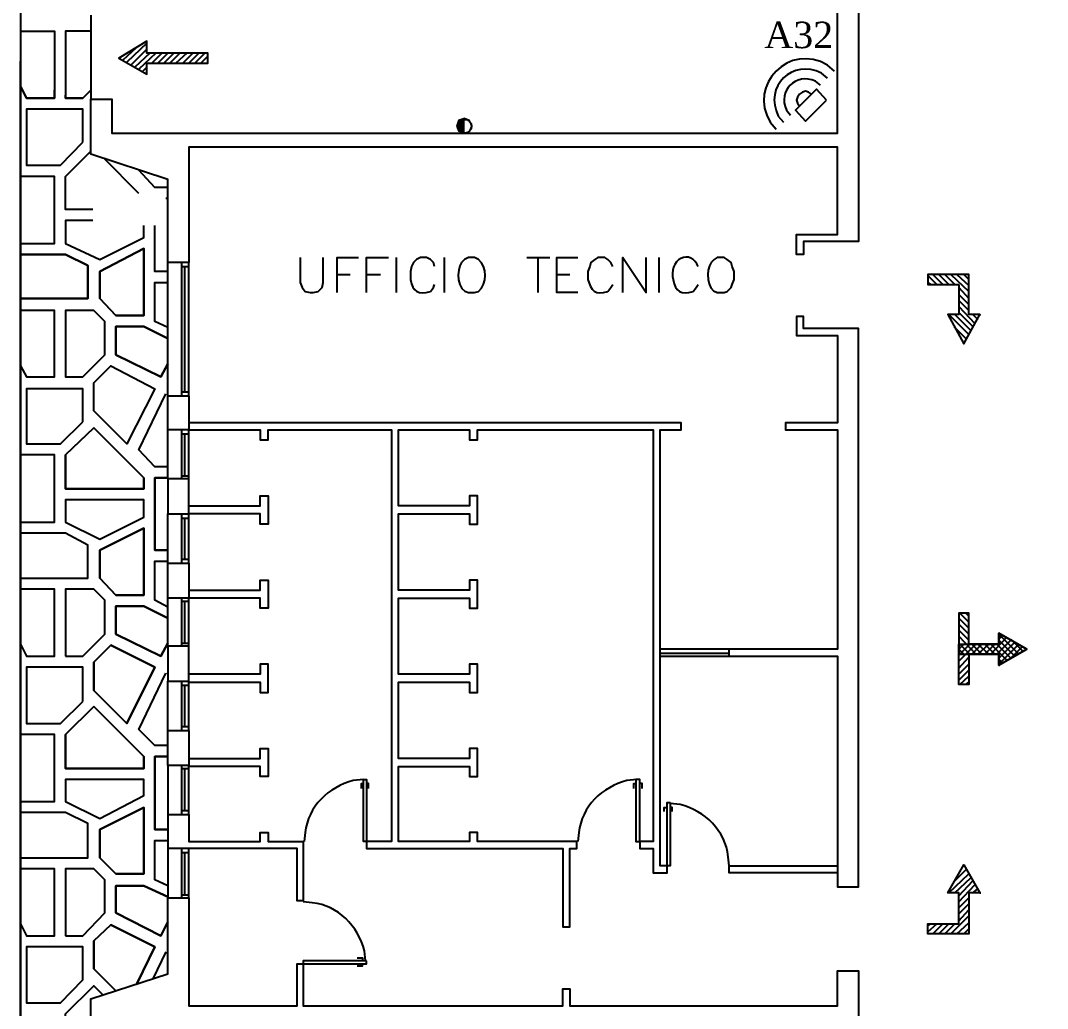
# Model space of a CAD drawing. Header units: millimetres. Extents: x 2592 to 5194, y 1172 to 2359.
# Drawn here: x 2597.704 to 2598.557, y 1178.589 to 1179.41 of the extents above; entities that cross this region are included whole.
import ezdxf

# ---------------------------------------------------------------- set-up
doc = ezdxf.new("R2010")
doc.units = ezdxf.units.MM
for name, color, linetype in [('PDF _Geometria', 7, 'Continuous'), ('PDF _Riempimenti solidi', 3, 'Continuous'), ('PDF _Testo', 7, 'Continuous')]:
    doc.layers.add(name, color=color, linetype=linetype)
doc.styles.add('PDF Times New Roman', font='times.ttf')

msp = doc.modelspace()

# ---------------------------------------------------------------- linework, layer by layer
at = {"layer": 'PDF _Geometria', "color": 8, "lineweight": 25, "true_color": 0x808080}
for points in [[(2597.82775, 1180.48904), (2597.70358, 1180.48904), (2597.70358, 1175.43154), (2598.30192, 1175.43154)], [(2597.70358, 1179.40154), (2597.73192, 1179.40154), (2597.73192, 1179.34571), (2597.70858, 1179.34571), (2597.70358, 1179.35571)], [(2597.76192, 1179.40154), (2597.74108, 1179.40154), (2597.74108, 1179.34571), (2597.75525, 1179.34571), (2597.76192, 1179.35238)], [(2597.76358, 1179.25321), (2597.74108, 1179.25321), (2597.74108, 1179.26654), (2597.74108, 1179.28071), (2597.76192, 1179.30154)], [(2597.80192, 1179.26654), (2597.77275, 1179.29571)], [(2597.82608, 1179.27154), (2597.81525, 1179.27154), (2597.80192, 1179.28571), (2597.80192, 1179.28654)], [(2597.70358, 1179.22488), (2597.73192, 1179.22488), (2597.73192, 1179.23988), (2597.73192, 1179.26654), (2597.73192, 1179.28071), (2597.70358, 1179.28071)], [(2597.82608, 1179.26238), (2597.82442, 1179.26238)], [(2597.76358, 1179.24404), (2597.74108, 1179.24404), (2597.74108, 1179.23988), (2597.74108, 1179.22488), (2597.76942, 1179.21154), (2597.80608, 1179.22988), (2597.80608, 1179.23988)], [(2597.82608, 1179.20154), (2597.81525, 1179.20154), (2597.81525, 1179.23988)], [(2597.70358, 1179.17904), (2597.75942, 1179.17904), (2597.75942, 1179.20654), (2597.74108, 1179.21571), (2597.70358, 1179.21571)], [(2597.82608, 1179.15488), (2597.81525, 1179.15988), (2597.81525, 1179.19238), (2597.82608, 1179.19238)], [(2597.70358, 1179.12321), (2597.70858, 1179.11404), (2597.73192, 1179.11404), (2597.73192, 1179.16904), (2597.70358, 1179.16904)], [(2597.82608, 1179.12488), (2597.82025, 1179.11404), (2597.78275, 1179.13238), (2597.78275, 1179.15571), (2597.80608, 1179.15571), (2597.82608, 1179.14571)], [(2597.82608, 1179.03904), (2597.81525, 1179.03904), (2597.80192, 1179.05321), (2597.82442, 1179.09988)], [(2597.82608, 1179.09904), (2597.82525, 1179.09988)], [(2597.70358, 1178.99321), (2597.73192, 1178.99321), (2597.73192, 1179.04904), (2597.70358, 1179.04904)], [(2597.82608, 1178.96988), (2597.81525, 1178.96988), (2597.81525, 1179.02988), (2597.82608, 1179.02988)], [(2597.70358, 1178.94654), (2597.75942, 1178.94654), (2597.75942, 1178.97404), (2597.74108, 1178.98404), (2597.70358, 1178.98404)], [(2597.82608, 1178.92238), (2597.81525, 1178.92821), (2597.81525, 1178.96071), (2597.82608, 1178.96071)], [(2597.70358, 1178.89154), (2597.70858, 1178.88154), (2597.73192, 1178.88154), (2597.73192, 1178.93738), (2597.70358, 1178.93738)], [(2597.82608, 1178.89238), (2597.82025, 1178.88154), (2597.78275, 1178.89988), (2597.78275, 1178.92321), (2597.80608, 1178.92321), (2597.82608, 1178.91321)], [(2597.82608, 1178.80738), (2597.81525, 1178.80738), (2597.80192, 1178.82071), (2597.82442, 1178.86738)], [(2597.82608, 1178.86654), (2597.82525, 1178.86738)], [(2597.70358, 1178.76071), (2597.73192, 1178.76071), (2597.73192, 1178.81654), (2597.70358, 1178.81654)], [(2597.82608, 1178.73738), (2597.81525, 1178.73738), (2597.81525, 1178.79821), (2597.82608, 1178.79821)], [(2597.70358, 1178.71404), (2597.75942, 1178.71404), (2597.75942, 1178.74238), (2597.74108, 1178.75154), (2597.70358, 1178.75154)], [(2597.82608, 1178.69071), (2597.81525, 1178.69571), (2597.81525, 1178.72821), (2597.82608, 1178.72821)], [(2597.70358, 1178.65904), (2597.70858, 1178.64904), (2597.73192, 1178.64904), (2597.73192, 1178.70488), (2597.70358, 1178.70488)], [(2597.82608, 1178.66071), (2597.82025, 1178.64904), (2597.78275, 1178.66821), (2597.78275, 1178.69071), (2597.80608, 1178.69071), (2597.82608, 1178.68154)], [(2597.78275, 1178.60321), (2597.76442, 1178.62154), (2597.76442, 1178.64488), (2597.77858, 1178.65821), (2597.81525, 1178.63988), (2597.80025, 1178.60904)], [(2597.82442, 1178.63571), (2597.81358, 1178.61321)], [(2597.82608, 1178.63404), (2597.82525, 1178.63571)], [(2597.76192, 1178.55654), (2597.74108, 1178.55654), (2597.74108, 1178.58404), (2597.76442, 1178.60738), (2597.77192, 1178.59988)]]:
    msp.add_lwpolyline(points, dxfattribs=at)
at = {"layer": 'PDF _Geometria', "lineweight": 25}
for points in [[(2598.40025, 1179.50904), (2598.40025, 1179.22654), (2598.35442, 1179.22654), (2598.35442, 1179.21571), (2598.34858, 1179.21571), (2598.34858, 1179.23238), (2598.38275, 1179.23238), (2598.38275, 1179.30488), (2597.84358, 1179.30488), (2597.84358, 1179.20904), (2597.82608, 1179.20904), (2597.82608, 1179.27821), (2597.76192, 1179.29904), (2597.76192, 1179.34488)], [(2597.76192, 1179.41488), (2597.76192, 1179.34488), (2597.77942, 1179.34488), (2597.77942, 1179.31654), (2597.84608, 1179.31654), (2598.38275, 1179.31654), (2598.38275, 1179.50321)], [(2597.80192, 1179.28654), (2597.80192, 1179.28571)], [(2597.82608, 1179.26238), (2597.82442, 1179.26238)], [(2597.82608, 1179.09821), (2597.82608, 1179.20904)], [(2597.93608, 1179.21321), (2597.93608, 1179.19238), (2597.93775, 1179.18821), (2597.94025, 1179.18488), (2597.94442, 1179.18404), (2597.94692, 1179.18404), (2597.95108, 1179.18488), (2597.95442, 1179.18821), (2597.95525, 1179.19238), (2597.95525, 1179.21321)], [(2597.96692, 1179.18404), (2597.96692, 1179.21321), (2597.98442, 1179.21321)], [(2597.99108, 1179.18404), (2597.99108, 1179.21321), (2598.00942, 1179.21321)], [(2598.01608, 1179.18404), (2598.01608, 1179.21321)], [(2598.04775, 1179.20571), (2598.04692, 1179.20904), (2598.04442, 1179.21154), (2598.04108, 1179.21321), (2598.03608, 1179.21321), (2598.03275, 1179.21154), (2598.03025, 1179.20904), (2598.02858, 1179.20571), (2598.02775, 1179.20154), (2598.02775, 1179.19488)], [(2598.05608, 1179.18404), (2598.05608, 1179.21321)], [(2598.08442, 1179.21154), (2598.08108, 1179.21321), (2598.07608, 1179.21321), (2598.07275, 1179.21154), (2598.07025, 1179.20904)], [(2598.12442, 1179.21321), (2598.14358, 1179.21321)], [(2598.13358, 1179.21321), (2598.13358, 1179.18404)], [(2598.16692, 1179.18404), (2598.14942, 1179.18404), (2598.14942, 1179.21321), (2598.16692, 1179.21321)], [(2598.19608, 1179.20571), (2598.19442, 1179.20904), (2598.19192, 1179.21154), (2598.18942, 1179.21321), (2598.18358, 1179.21321), (2598.18108, 1179.21154), (2598.17775, 1179.20904), (2598.17692, 1179.20571), (2598.17525, 1179.20154), (2598.17525, 1179.19488)], [(2598.20442, 1179.18404), (2598.20442, 1179.21321), (2598.22358, 1179.18404), (2598.22358, 1179.21321)], [(2598.23442, 1179.18404), (2598.23442, 1179.21321)], [(2598.28275, 1179.18404), (2598.28858, 1179.18404), (2598.29108, 1179.18488), (2598.29442, 1179.18821), (2598.29525, 1179.19071), (2598.29692, 1179.19488), (2598.29692, 1179.20154), (2598.29525, 1179.20571), (2598.29442, 1179.20904), (2598.29108, 1179.21154), (2598.28858, 1179.21321), (2598.28275, 1179.21321), (2598.28025, 1179.21154), (2598.27775, 1179.20904)], [(2597.96692, 1179.19904), (2597.97775, 1179.19904)], [(2597.99108, 1179.19904), (2598.00275, 1179.19904)], [(2598.14942, 1179.19904), (2598.16025, 1179.19904)], [(2598.04442, 1179.18488), (2598.04692, 1179.18821), (2598.04775, 1179.19071)], [(2598.07608, 1179.18404), (2598.08108, 1179.18404), (2598.08442, 1179.18488)], [(2598.19192, 1179.18488), (2598.19442, 1179.18821), (2598.19608, 1179.19071)], [(2598.26275, 1179.18488), (2598.26525, 1179.18821), (2598.26692, 1179.19071)], [(2597.84358, 1179.06988), (2597.82608, 1179.06988), (2597.82608, 1179.09821), (2597.84358, 1179.09821), (2597.84358, 1179.06988), (2597.90275, 1179.06988), (2597.90275, 1179.06154), (2597.90942, 1179.06154), (2597.90942, 1179.06988), (2598.01192, 1179.06988), (2598.01192, 1178.72738), (2597.99108, 1178.72738), (2597.99108, 1178.72154), (2598.15442, 1178.72154), (2598.15442, 1178.65654), (2598.16025, 1178.65654), (2598.16025, 1178.72154), (2598.16608, 1178.72154), (2598.16608, 1178.72738), (2598.08358, 1178.72738), (2598.08358, 1178.73488), (2598.07692, 1178.73488), (2598.07692, 1178.72738), (2598.01775, 1178.72738), (2598.01775, 1178.78988), (2598.07692, 1178.78988), (2598.07692, 1178.78154), (2598.08358, 1178.78154), (2598.08358, 1178.80488), (2598.07692, 1178.80488), (2598.07692, 1178.79654), (2598.01775, 1178.79654), (2598.01775, 1178.85988), (2598.07692, 1178.85988), (2598.07692, 1178.85154), (2598.08358, 1178.85154), (2598.08358, 1178.87488), (2598.07692, 1178.87488), (2598.07692, 1178.86654), (2598.01775, 1178.86654), (2598.01775, 1178.92988), (2598.07692, 1178.92988), (2598.07692, 1178.92154), (2598.08358, 1178.92154), (2598.08358, 1178.94488), (2598.07692, 1178.94488), (2598.07692, 1178.93654), (2598.01775, 1178.93654), (2598.01775, 1178.99988), (2598.07692, 1178.99988), (2598.07692, 1178.99154), (2598.08358, 1178.99154), (2598.08358, 1179.01488), (2598.07692, 1179.01488), (2598.07692, 1179.00654), (2598.01775, 1179.00654), (2598.01775, 1179.06988), (2598.07692, 1179.06988), (2598.07692, 1179.06154), (2598.08358, 1179.06154), (2598.08358, 1179.06988), (2598.22942, 1179.06988), (2598.22942, 1178.72738), (2598.21858, 1178.72738), (2598.21858, 1178.72154), (2598.22942, 1178.72154), (2598.22942, 1178.70154), (2598.24108, 1178.70154), (2598.24108, 1178.70738), (2598.23525, 1178.70738), (2598.23525, 1178.88154), (2598.38275, 1178.88154), (2598.38275, 1178.68988), (2598.40025, 1178.68988), (2598.40025, 1179.15404), (2598.35442, 1179.15404), (2598.35442, 1179.16404), (2598.34858, 1179.16404), (2598.34858, 1179.14821), (2598.38275, 1179.14821), (2598.38275, 1179.07571), (2598.33942, 1179.07571), (2598.33942, 1179.06988), (2598.38275, 1179.06988), (2598.38275, 1178.88738), (2598.23525, 1178.88738), (2598.23525, 1179.06988), (2598.25275, 1179.06988), (2598.25275, 1179.07571), (2597.84358, 1179.07571)], [(2597.82608, 1179.09904), (2597.82525, 1179.09988)], [(2597.82608, 1179.02904), (2597.82608, 1178.99988), (2597.84358, 1178.99988), (2597.84358, 1179.02904), (2597.82608, 1179.02904), (2597.82608, 1179.06988)], [(2597.84358, 1179.00654), (2597.90275, 1179.00654), (2597.90275, 1179.01488), (2597.90942, 1179.01488), (2597.90942, 1178.99154), (2597.90275, 1178.99154), (2597.90275, 1178.99988), (2597.84358, 1178.99988)], [(2597.82608, 1178.95904), (2597.82608, 1178.99988)], [(2597.84358, 1178.93654), (2597.90275, 1178.93654), (2597.90275, 1178.94488), (2597.90942, 1178.94488), (2597.90942, 1178.92154), (2597.90275, 1178.92154), (2597.90275, 1178.92988), (2597.84358, 1178.92988), (2597.82608, 1178.92988), (2597.82608, 1178.95904), (2597.84358, 1178.95904), (2597.84358, 1178.92988)], [(2597.82608, 1178.88988), (2597.82608, 1178.92988)], [(2597.82608, 1178.86654), (2597.82525, 1178.86738)], [(2597.84358, 1178.85988), (2597.90275, 1178.85988), (2597.90275, 1178.85154), (2597.90942, 1178.85154), (2597.90942, 1178.87488), (2597.90275, 1178.87488), (2597.90275, 1178.86654), (2597.84358, 1178.86654)], [(2597.82608, 1178.81988), (2597.84358, 1178.81988), (2597.84358, 1178.81404), (2597.84358, 1178.80821), (2597.84358, 1178.79071), (2597.82608, 1178.79071), (2597.82608, 1178.86071)], [(2597.84358, 1178.79654), (2597.90275, 1178.79654), (2597.90275, 1178.80488), (2597.90942, 1178.80488), (2597.90942, 1178.78154), (2597.90275, 1178.78154), (2597.90275, 1178.78988), (2597.84358, 1178.78988)], [(2597.82608, 1178.79071), (2597.82608, 1178.74988), (2597.84358, 1178.74988), (2597.84358, 1178.72738), (2597.90275, 1178.72738), (2597.90275, 1178.73488), (2597.90942, 1178.73488), (2597.90942, 1178.72738), (2597.93858, 1178.72738), (2597.93858, 1178.67821), (2597.93358, 1178.67821), (2597.93358, 1178.72154), (2597.84358, 1178.72154), (2597.82608, 1178.72154), (2597.82608, 1178.68071)], [(2597.82608, 1178.74988), (2597.82608, 1178.72154)], [(2598.38275, 1178.70154), (2598.29275, 1178.70154), (2598.29275, 1178.70738), (2598.38275, 1178.70738)], [(2597.76192, 1178.55071), (2597.76192, 1178.59654), (2597.82608, 1178.61738), (2597.82608, 1178.68071), (2597.84358, 1178.68071), (2597.84358, 1178.59071), (2597.93358, 1178.59071), (2597.93358, 1178.62571), (2597.93858, 1178.62571), (2597.93858, 1178.59071), (2598.15442, 1178.59071), (2598.15442, 1178.60488), (2598.16025, 1178.60488), (2598.16025, 1178.59071), (2598.38275, 1178.59071), (2598.38275, 1178.61988), (2598.40025, 1178.61988), (2598.40025, 1178.39404)], [(2597.82608, 1178.63404), (2597.82525, 1178.63571)], [(2597.77192, 1178.59988), (2597.76442, 1178.60738)]]:
    msp.add_lwpolyline(points, dxfattribs=at)
at = {"layer": 'PDF _Geometria', "color": 3, "lineweight": 25}
for points in [[(2597.80858, 1179.36571), (2597.80858, 1179.37488), (2597.85942, 1179.37488), (2597.85942, 1179.38321), (2597.80858, 1179.38321), (2597.80858, 1179.39321), (2597.78525, 1179.37904), (2597.80858, 1179.36571), (2597.80858, 1179.36654)], [(2597.79942, 1179.38738), (2597.78858, 1179.37738)], [(2597.80858, 1179.39154), (2597.79192, 1179.37571)], [(2597.78692, 1179.37988), (2597.78608, 1179.37904)], [(2597.80858, 1179.38654), (2597.79525, 1179.37321)], [(2597.81108, 1179.38321), (2597.79858, 1179.37154)], [(2597.81608, 1179.38321), (2597.80192, 1179.36988)], [(2597.82108, 1179.38321), (2597.81275, 1179.37488)], [(2597.82608, 1179.38321), (2597.81775, 1179.37488)], [(2597.83108, 1179.38321), (2597.82275, 1179.37488)], [(2597.83608, 1179.38321), (2597.82775, 1179.37488)], [(2597.84192, 1179.38321), (2597.83275, 1179.37488)], [(2597.84692, 1179.38321), (2597.83858, 1179.37488)], [(2597.85192, 1179.38321), (2597.84358, 1179.37488)], [(2597.85692, 1179.38321), (2597.84858, 1179.37488)], [(2597.85942, 1179.38071), (2597.85358, 1179.37488)], [(2597.80858, 1179.37154), (2597.80525, 1179.36821)], [(2597.85942, 1179.37571), (2597.85858, 1179.37488)], [(2598.45775, 1179.19821), (2598.46525, 1179.19071)], [(2598.45775, 1179.19238), (2598.46025, 1179.19071)], [(2598.46192, 1179.19904), (2598.47025, 1179.19071)], [(2598.46692, 1179.19904), (2598.47525, 1179.19071)], [(2598.47192, 1179.19904), (2598.48025, 1179.19071)], [(2598.47692, 1179.19904), (2598.49192, 1179.18488)], [(2598.48192, 1179.19904), (2598.49192, 1179.18988)], [(2598.48775, 1179.19904), (2598.49192, 1179.19488)], [(2598.48358, 1179.18821), (2598.49192, 1179.17904)], [(2598.48358, 1179.18238), (2598.49192, 1179.17404)], [(2598.48358, 1179.17738), (2598.49192, 1179.16904)], [(2598.47525, 1179.16571), (2598.49192, 1179.14904)], [(2598.48025, 1179.16571), (2598.49358, 1179.15238)], [(2598.48358, 1179.17238), (2598.49692, 1179.15821)], [(2598.48358, 1179.16738), (2598.49525, 1179.15571)], [(2598.49525, 1179.16571), (2598.49942, 1179.16154)], [(2598.50108, 1179.16571), (2598.50108, 1179.16488)], [(2598.47942, 1179.15571), (2598.48942, 1179.14571)], [(2598.48692, 1179.14321), (2598.48775, 1179.14238)], [(2598.53858, 1178.88654), (2598.54025, 1178.88738), (2598.51692, 1178.90071), (2598.51692, 1178.89154), (2598.49192, 1178.89154), (2598.49192, 1178.91738), (2598.48358, 1178.91738), (2598.48358, 1178.88321), (2598.51692, 1178.88321), (2598.51692, 1178.87404), (2598.54025, 1178.88738), (2598.51692, 1178.87404), (2598.51692, 1178.88321), (2598.49192, 1178.88321), (2598.49192, 1178.85821), (2598.48358, 1178.85821), (2598.48358, 1178.89154), (2598.51692, 1178.89154), (2598.51692, 1178.90071), (2598.54025, 1178.88738), (2598.53858, 1178.88821)], [(2598.48358, 1178.91321), (2598.49192, 1178.90488)], [(2598.48442, 1178.91738), (2598.49192, 1178.90988)], [(2598.48942, 1178.91738), (2598.49192, 1178.91488)], [(2598.48358, 1178.90821), (2598.49192, 1178.89988)], [(2598.48358, 1178.90321), (2598.49192, 1178.89488)], [(2598.51692, 1178.90071), (2598.51775, 1178.90071)], [(2598.48358, 1178.89821), (2598.49775, 1178.88321)], [(2598.48358, 1178.89238), (2598.49275, 1178.88321)], [(2598.51025, 1178.88321), (2598.52358, 1178.89738)], [(2598.51525, 1178.88321), (2598.52692, 1178.89488)], [(2598.51692, 1178.89988), (2598.53358, 1178.88321)], [(2598.51692, 1178.89571), (2598.52025, 1178.89904)], [(2598.51692, 1178.89488), (2598.53025, 1178.88154)], [(2598.51692, 1178.87988), (2598.53025, 1178.89321)], [(2598.52692, 1178.89571), (2598.53692, 1178.88571)], [(2598.48358, 1178.87738), (2598.49775, 1178.89154)], [(2598.48775, 1178.89154), (2598.48358, 1178.88738), (2598.48775, 1178.88321)], [(2598.48358, 1178.88238), (2598.49275, 1178.89154)], [(2598.49442, 1178.89154), (2598.50275, 1178.88321)], [(2598.49442, 1178.88321), (2598.50275, 1178.89154)], [(2598.49942, 1178.89154), (2598.50858, 1178.88321)], [(2598.49942, 1178.88321), (2598.50858, 1178.89154)], [(2598.50525, 1178.89154), (2598.51358, 1178.88321)], [(2598.50525, 1178.88321), (2598.51358, 1178.89154)], [(2598.51025, 1178.89154), (2598.52358, 1178.87821)], [(2598.51525, 1178.89154), (2598.52692, 1178.87988), (2598.53692, 1178.88988)], [(2598.51692, 1178.87488), (2598.53358, 1178.89154)], [(2598.48358, 1178.87154), (2598.49192, 1178.88071)], [(2598.51692, 1178.87904), (2598.52025, 1178.87571)], [(2598.48358, 1178.86654), (2598.49192, 1178.87488)], [(2598.48358, 1178.86154), (2598.49192, 1178.86988)], [(2598.51692, 1178.87404), (2598.51775, 1178.87404)], [(2598.48442, 1178.85821), (2598.49192, 1178.86488)], [(2598.48942, 1178.85821), (2598.49192, 1178.85988)], [(2598.48692, 1178.70654), (2598.48775, 1178.70738)], [(2598.47525, 1178.68488), (2598.49192, 1178.70071)], [(2598.47942, 1178.69404), (2598.48942, 1178.70404)], [(2598.48025, 1178.68488), (2598.49358, 1178.69738)], [(2598.48358, 1178.68238), (2598.49525, 1178.69488)], [(2598.48358, 1178.67738), (2598.49692, 1178.69154)], [(2598.49525, 1178.68488), (2598.49942, 1178.68821)], [(2598.48358, 1178.67238), (2598.49192, 1178.68071)], [(2598.50108, 1178.68488), (2598.50192, 1178.68488)], [(2598.48358, 1178.66738), (2598.49192, 1178.67571)], [(2598.48358, 1178.66154), (2598.49192, 1178.67071)], [(2598.47692, 1178.65071), (2598.49192, 1178.66571)], [(2598.45775, 1178.65738), (2598.46025, 1178.65904)], [(2598.45775, 1178.65238), (2598.46525, 1178.65904)], [(2598.46192, 1178.65071), (2598.47025, 1178.65904)], [(2598.46692, 1178.65071), (2598.47525, 1178.65904)], [(2598.47192, 1178.65071), (2598.48025, 1178.65904)], [(2598.48192, 1178.65071), (2598.49192, 1178.65988)], [(2598.48775, 1178.65071), (2598.49192, 1178.65488)]]:
    msp.add_lwpolyline(points, dxfattribs=at)
at = {"layer": 'PDF _Geometria', "color": 253, "lineweight": 25, "true_color": 0x999999}
for points in [[(2598.30192, 1175.24488), (2598.32192, 1175.24488), (2598.32192, 1175.19904), (2598.30775, 1175.19904), (2598.30192, 1175.20154), (2598.30192, 1175.43154), (2597.70358, 1175.43154), (2597.70358, 1179.37654)], [(2597.70358, 1179.35571), (2597.70858, 1179.34571), (2597.73192, 1179.34571), (2597.73192, 1179.35238)], [(2597.75525, 1179.34571), (2597.74108, 1179.34571), (2597.74108, 1179.34821)], [(2597.76358, 1179.25321), (2597.74108, 1179.25321), (2597.74108, 1179.28071), (2597.76192, 1179.30154)], [(2597.80192, 1179.26654), (2597.77275, 1179.29571)], [(2597.82608, 1179.27154), (2597.81525, 1179.27154), (2597.80192, 1179.28571)], [(2597.70358, 1179.22488), (2597.73192, 1179.22488), (2597.73192, 1179.28071), (2597.70358, 1179.28071)], [(2597.76358, 1179.24404), (2597.74108, 1179.24404), (2597.74108, 1179.22488), (2597.76942, 1179.21154), (2597.80608, 1179.22988), (2597.80608, 1179.23988)], [(2597.82608, 1179.20154), (2597.81525, 1179.20154), (2597.81525, 1179.23988)], [(2597.70358, 1179.21571), (2597.74108, 1179.21571), (2597.75942, 1179.20654), (2597.75942, 1179.17904), (2597.70358, 1179.17904)], [(2597.82608, 1179.15488), (2597.81525, 1179.15988), (2597.81525, 1179.19238), (2597.82608, 1179.19238)], [(2597.70358, 1179.12321), (2597.70858, 1179.11404), (2597.73192, 1179.11404), (2597.73192, 1179.16904), (2597.70358, 1179.16904)], [(2597.82608, 1179.14571), (2597.80608, 1179.15571), (2597.78275, 1179.15571), (2597.78275, 1179.13238), (2597.82025, 1179.11404), (2597.82608, 1179.12488)], [(2597.82608, 1179.03904), (2597.81525, 1179.03904), (2597.80192, 1179.05321), (2597.82442, 1179.09988)], [(2597.70358, 1178.99321), (2597.73192, 1178.99321), (2597.73192, 1179.04904), (2597.70358, 1179.04904)], [(2597.82608, 1179.02988), (2597.81525, 1179.02988), (2597.81525, 1178.96988), (2597.82608, 1178.96988)], [(2597.70358, 1178.94654), (2597.75942, 1178.94654), (2597.75942, 1178.97404), (2597.74108, 1178.98404), (2597.70358, 1178.98404)], [(2597.82608, 1178.92238), (2597.81525, 1178.92821), (2597.81525, 1178.96071), (2597.82608, 1178.96071)], [(2597.70358, 1178.89154), (2597.70858, 1178.88154), (2597.73192, 1178.88154), (2597.73192, 1178.93738), (2597.70358, 1178.93738)], [(2597.82608, 1178.91321), (2597.80608, 1178.92321), (2597.78275, 1178.92321), (2597.78275, 1178.89988), (2597.82025, 1178.88154), (2597.82608, 1178.89238)], [(2597.82608, 1178.80738), (2597.81525, 1178.80738), (2597.80192, 1178.82071), (2597.82442, 1178.86738)], [(2597.70358, 1178.76071), (2597.73192, 1178.76071), (2597.73192, 1178.81654), (2597.70358, 1178.81654)], [(2597.82608, 1178.79821), (2597.81525, 1178.79821), (2597.81525, 1178.73738), (2597.82608, 1178.73738)], [(2597.70358, 1178.71404), (2597.75942, 1178.71404), (2597.75942, 1178.74238), (2597.74108, 1178.75154), (2597.70358, 1178.75154)], [(2597.82608, 1178.69071), (2597.81525, 1178.69571), (2597.81525, 1178.72821), (2597.82608, 1178.72821)], [(2597.70358, 1178.65904), (2597.70858, 1178.64904), (2597.73192, 1178.64904), (2597.73192, 1178.70488), (2597.70358, 1178.70488)], [(2597.82608, 1178.68154), (2597.80608, 1178.69071), (2597.78275, 1178.69071), (2597.78275, 1178.66821), (2597.82025, 1178.64904), (2597.82608, 1178.66071)], [(2597.80025, 1178.60904), (2597.81525, 1178.63988), (2597.77858, 1178.65821), (2597.76442, 1178.64488), (2597.76442, 1178.62154), (2597.78275, 1178.60321)], [(2597.82442, 1178.63571), (2597.81358, 1178.61321)], [(2597.76192, 1178.55654), (2597.74108, 1178.55654), (2597.74108, 1178.58404), (2597.76442, 1178.60738)]]:
    msp.add_lwpolyline(points, dxfattribs=at)
at = {"layer": 'PDF _Geometria', "color": 253, "lineweight": 0, "true_color": 0x999999}
msp.add_lwpolyline([(2597.70358, 1179.37654), (2597.70358, 1178.05404), (2597.70358, 1176.19821), (2597.70358, 1175.43154), (2598.30192, 1175.43154), (2598.30192, 1175.20154), (2597.70358, 1175.20154), (2597.70358, 1173.16404), (2598.14692, 1173.16404), (2598.14692, 1172.93154), (2598.84358, 1172.93154), (2598.84358, 1173.16404)], dxfattribs=at)
at = {"layer": 'PDF _Geometria', "color": 8, "lineweight": 0, "true_color": 0x808080}
msp.add_lwpolyline([(2597.70358, 1179.37654), (2597.70358, 1176.19821), (2597.70358, 1175.43154), (2598.30192, 1175.43154)], dxfattribs=at)
at = {"layer": 'PDF _Geometria', "color": 6, "lineweight": 25}
for points in [[(2598.38025, 1179.36821), (2598.37442, 1179.37321)], [(2598.37442, 1179.36238), (2598.36942, 1179.36654)], [(2598.36858, 1179.35654), (2598.36442, 1179.35988)], [(2598.36108, 1179.34904), (2598.35858, 1179.35071), (2598.35608, 1179.35154), (2598.35358, 1179.35071), (2598.35108, 1179.34904), (2598.34942, 1179.34654), (2598.34858, 1179.34404), (2598.34942, 1179.34154), (2598.35108, 1179.33904)], [(2598.33358, 1179.33071), (2598.33775, 1179.32571)], [(2598.34025, 1179.33571), (2598.34358, 1179.33154)], [(2598.32692, 1179.32571), (2598.33192, 1179.31988)]]:
    msp.add_lwpolyline(points, dxfattribs=at)
msp.add_lwpolyline([(2598.37358, 1179.34404), (2598.36525, 1179.35321), (2598.34775, 1179.33571), (2598.35608, 1179.32654)], close=True, dxfattribs=at)
at = {"layer": 'PDF _Geometria', "lineweight": 0}
msp.add_lwpolyline([(2597.76192, 1178.55071), (2597.76192, 1178.59654), (2597.82608, 1178.61738), (2597.82608, 1178.72154), (2597.82608, 1178.74988), (2597.82608, 1178.86071), (2597.82608, 1178.88988), (2597.82608, 1178.95904), (2597.82608, 1178.99988), (2597.82608, 1179.02904), (2597.82608, 1179.06988), (2597.82608, 1179.09821), (2597.82608, 1179.20904), (2597.82608, 1179.27821), (2597.76192, 1179.29904), (2597.76192, 1179.34488)], dxfattribs=at)
at = {"layer": 'PDF _Geometria', "color": 253, "lineweight": 25, "true_color": 0x999999}
for points in [[(2597.75525, 1179.30904), (2597.75525, 1179.33654), (2597.70858, 1179.33654), (2597.70858, 1179.28988), (2597.73692, 1179.28988)], [(2597.76942, 1179.17904), (2597.76942, 1179.20154), (2597.80608, 1179.22071), (2597.80608, 1179.16488), (2597.78275, 1179.16488)], [(2597.74108, 1179.16904), (2597.74108, 1179.11404), (2597.75525, 1179.11404), (2597.77358, 1179.13238), (2597.77358, 1179.15988), (2597.76442, 1179.16904)], [(2597.76442, 1179.10904), (2597.77858, 1179.12321), (2597.81525, 1179.10404), (2597.79192, 1179.05821), (2597.76442, 1179.08571)], [(2597.75525, 1179.07654), (2597.75525, 1179.10404), (2597.70858, 1179.10404), (2597.70858, 1179.05821), (2597.73692, 1179.05821)], [(2597.76442, 1179.07154), (2597.80608, 1179.02988), (2597.80608, 1179.02071), (2597.74108, 1179.02071), (2597.74108, 1179.04904)], [(2597.74108, 1179.01154), (2597.74108, 1178.99321), (2597.76942, 1178.97904), (2597.80608, 1178.99738), (2597.80608, 1179.01154)], [(2597.76942, 1178.94654), (2597.76942, 1178.96988), (2597.80608, 1178.98821), (2597.80608, 1178.93238), (2597.78275, 1178.93238)], [(2597.74108, 1178.88154), (2597.75525, 1178.88154), (2597.77358, 1178.89988), (2597.77358, 1178.92821), (2597.76442, 1178.93738), (2597.74108, 1178.93738)], [(2597.76442, 1178.87654), (2597.76442, 1178.85321), (2597.79192, 1178.82571), (2597.81525, 1178.87238), (2597.77858, 1178.89071)], [(2597.75525, 1178.84404), (2597.75525, 1178.87238), (2597.70858, 1178.87238), (2597.70858, 1178.82571), (2597.73692, 1178.82571)], [(2597.76442, 1178.83988), (2597.80608, 1178.79821), (2597.80608, 1178.78821), (2597.74108, 1178.78821), (2597.74108, 1178.81654)], [(2597.74108, 1178.76071), (2597.76942, 1178.74654), (2597.80608, 1178.76571), (2597.80608, 1178.77904), (2597.74108, 1178.77904)], [(2597.76942, 1178.73738), (2597.80608, 1178.75571), (2597.80608, 1178.70071), (2597.78275, 1178.70071), (2597.76942, 1178.71404)], [(2597.74108, 1178.64904), (2597.75525, 1178.64904), (2597.77358, 1178.66821), (2597.77358, 1178.69571), (2597.76442, 1178.70488), (2597.74108, 1178.70488)], [(2597.70858, 1178.63988), (2597.70858, 1178.59321), (2597.73692, 1178.59321), (2597.75525, 1178.61238), (2597.75525, 1178.63988)]]:
    msp.add_lwpolyline(points, close=True, dxfattribs=at)
at = {"layer": 'PDF _Geometria', "color": 8, "lineweight": 25, "true_color": 0x808080}
for points in [[(2597.75525, 1179.30904), (2597.75525, 1179.33654), (2597.70858, 1179.33654), (2597.70858, 1179.28988), (2597.73692, 1179.28988)], [(2597.76942, 1179.17904), (2597.78275, 1179.16488), (2597.80608, 1179.16488), (2597.80608, 1179.22071), (2597.76942, 1179.20154)], [(2597.74108, 1179.11404), (2597.75525, 1179.11404), (2597.77358, 1179.13238), (2597.77358, 1179.15988), (2597.76442, 1179.16904), (2597.74108, 1179.16904)], [(2597.77858, 1179.12321), (2597.81525, 1179.10404), (2597.79192, 1179.05821), (2597.76442, 1179.08571), (2597.76442, 1179.10904)], [(2597.75525, 1179.07654), (2597.75525, 1179.10404), (2597.70858, 1179.10404), (2597.70858, 1179.05821), (2597.73692, 1179.05821)], [(2597.76442, 1179.07154), (2597.74108, 1179.04904), (2597.74108, 1179.02071), (2597.80608, 1179.02071), (2597.80608, 1179.02988)], [(2597.80608, 1178.99738), (2597.80608, 1179.01154), (2597.74108, 1179.01154), (2597.74108, 1178.99321), (2597.76942, 1178.97904)], [(2597.76942, 1178.94654), (2597.78275, 1178.93238), (2597.80608, 1178.93238), (2597.80608, 1178.98821), (2597.76942, 1178.96988)], [(2597.74108, 1178.88154), (2597.75525, 1178.88154), (2597.77358, 1178.89988), (2597.77358, 1178.92821), (2597.76442, 1178.93738), (2597.74108, 1178.93738)], [(2597.77858, 1178.89071), (2597.81525, 1178.87238), (2597.79192, 1178.82571), (2597.76442, 1178.85321), (2597.76442, 1178.87654)], [(2597.75525, 1178.84404), (2597.75525, 1178.87238), (2597.70858, 1178.87238), (2597.70858, 1178.82571), (2597.73692, 1178.82571)], [(2597.76442, 1178.83988), (2597.74108, 1178.81654), (2597.74108, 1178.78821), (2597.80608, 1178.78821), (2597.80608, 1178.79821)], [(2597.80608, 1178.76571), (2597.80608, 1178.77904), (2597.74108, 1178.77904), (2597.74108, 1178.76071), (2597.76942, 1178.74654)], [(2597.76942, 1178.71404), (2597.78275, 1178.70071), (2597.80608, 1178.70071), (2597.80608, 1178.75571), (2597.76942, 1178.73738)], [(2597.74108, 1178.64904), (2597.75525, 1178.64904), (2597.77358, 1178.66821), (2597.77358, 1178.69571), (2597.76442, 1178.70488), (2597.74108, 1178.70488)], [(2597.75525, 1178.61238), (2597.75525, 1178.63988), (2597.70858, 1178.63988), (2597.70858, 1178.59321), (2597.73692, 1178.59321)]]:
    msp.add_lwpolyline(points, close=True, dxfattribs=at)
at = {"layer": 'PDF _Geometria', "lineweight": 0}
msp.add_lwpolyline([(2598.07275, 1179.31654), (2598.07692, 1179.31821), (2598.07858, 1179.32238), (2598.07692, 1179.32738), (2598.07275, 1179.32904), (2598.06775, 1179.32738), (2598.06608, 1179.32238), (2598.06775, 1179.31821)], close=True, dxfattribs=at)
at = {"layer": 'PDF _Geometria', "color": 4, "lineweight": 25}
for points in [[(2597.83775, 1179.09821), (2597.83775, 1179.20904)], [(2597.84358, 1179.09821), (2597.84358, 1179.20904)], [(2597.83775, 1179.20571), (2597.84358, 1179.20571)], [(2597.84025, 1179.10154), (2597.84025, 1179.20571)], [(2597.83775, 1179.10154), (2597.84358, 1179.10154)], [(2597.83775, 1179.02904), (2597.83775, 1179.06988)], [(2597.83775, 1179.06654), (2597.84358, 1179.06654)], [(2597.84025, 1179.03154), (2597.84025, 1179.06654)], [(2597.84358, 1179.02904), (2597.84358, 1179.06988)], [(2597.83775, 1179.03154), (2597.84358, 1179.03154)], [(2597.83775, 1178.95904), (2597.83775, 1178.99988)], [(2597.83775, 1178.99654), (2597.84358, 1178.99654)], [(2597.84025, 1178.96238), (2597.84025, 1178.99654)], [(2597.84358, 1178.95904), (2597.84358, 1178.99988)], [(2597.83775, 1178.96238), (2597.84358, 1178.96238)], [(2597.83775, 1178.88988), (2597.83775, 1178.92988)], [(2597.83775, 1178.92738), (2597.84358, 1178.92738)], [(2597.84025, 1178.89238), (2597.84025, 1178.92738)], [(2597.84358, 1178.88988), (2597.84358, 1178.92988)], [(2597.83775, 1178.89238), (2597.84358, 1178.89238)], [(2598.23525, 1178.88154), (2598.23525, 1178.88738)], [(2598.23525, 1178.88404), (2598.29275, 1178.88404)], [(2598.29275, 1178.88154), (2598.29275, 1178.88738)], [(2597.83775, 1178.81988), (2597.83775, 1178.86071)], [(2597.84358, 1178.81988), (2597.84358, 1178.86071)], [(2597.83775, 1178.85738), (2597.84358, 1178.85738)], [(2597.84025, 1178.82321), (2597.84025, 1178.85738)], [(2597.83775, 1178.82321), (2597.84358, 1178.82321)], [(2597.83775, 1178.74988), (2597.83775, 1178.79071)], [(2597.84358, 1178.74988), (2597.84358, 1178.79071)], [(2597.83775, 1178.78821), (2597.84358, 1178.78821)], [(2597.84025, 1178.75321), (2597.84025, 1178.78821)], [(2597.98858, 1178.77904), (2597.99108, 1178.77904), (2597.99108, 1178.72738), (2597.98858, 1178.72738), (2597.98858, 1178.77904), (2597.98025, 1178.77821)], [(2597.98692, 1178.77154), (2597.98692, 1178.77571), (2597.98858, 1178.77571)], [(2597.99275, 1178.77154), (2597.99275, 1178.77571), (2597.99108, 1178.77571)], [(2598.21608, 1178.77904), (2598.20775, 1178.77821)], [(2598.21358, 1178.77154), (2598.21358, 1178.77571), (2598.21525, 1178.77571)], [(2598.22025, 1178.77154), (2598.22025, 1178.77571), (2598.21858, 1178.77571)], [(2598.23858, 1178.75238), (2598.23858, 1178.75571), (2598.24108, 1178.75571)], [(2598.25192, 1178.75821), (2598.24358, 1178.75904)], [(2598.24525, 1178.75238), (2598.24525, 1178.75571), (2598.24358, 1178.75571)], [(2597.83775, 1178.75321), (2597.84358, 1178.75321)], [(2597.94025, 1178.73488), (2597.93942, 1178.72738)], [(2598.16775, 1178.73488), (2598.16692, 1178.72738)], [(2597.83775, 1178.68071), (2597.83775, 1178.72154)], [(2597.84358, 1178.68071), (2597.84358, 1178.72154)], [(2597.83775, 1178.71821), (2597.84358, 1178.71821)], [(2597.84025, 1178.68321), (2597.84025, 1178.71821)], [(2598.29275, 1178.70738), (2598.29192, 1178.71488)], [(2597.83775, 1178.68321), (2597.84358, 1178.68321)], [(2597.94608, 1178.67654), (2597.93858, 1178.67738)], [(2597.99025, 1178.62821), (2597.98942, 1178.63654)], [(2597.98358, 1178.63071), (2597.98775, 1178.63071), (2597.98775, 1178.62821)], [(2597.98358, 1178.62404), (2597.98775, 1178.62404), (2597.98775, 1178.62571)]]:
    msp.add_lwpolyline(points, dxfattribs=at)
at = {"layer": 'PDF _Geometria', "color": 3, "lineweight": 25}
for points in [[(2598.48358, 1179.19071), (2598.48358, 1179.16571), (2598.47442, 1179.16571), (2598.48775, 1179.14154), (2598.50108, 1179.16571), (2598.49192, 1179.16571), (2598.49192, 1179.19904), (2598.45775, 1179.19904), (2598.45775, 1179.19071)], [(2598.48358, 1178.65904), (2598.48358, 1178.68488), (2598.47442, 1178.68488), (2598.48775, 1178.70821), (2598.50108, 1178.68488), (2598.49192, 1178.68488), (2598.49192, 1178.65071), (2598.45775, 1178.65071), (2598.45775, 1178.65904)]]:
    msp.add_lwpolyline(points, close=True, dxfattribs=at)
at = {"layer": 'PDF _Geometria', "lineweight": 25}
msp.add_lwpolyline([(2597.84358, 1178.88988), (2597.82608, 1178.88988), (2597.82608, 1178.86071), (2597.84358, 1178.86071)], close=True, dxfattribs=at)
at = {"layer": 'PDF _Geometria', "color": 4, "lineweight": 25}
for points in [[(2598.21525, 1178.77904), (2598.21525, 1178.72738), (2598.21858, 1178.72738), (2598.21858, 1178.77904)], [(2598.24358, 1178.75988), (2598.24358, 1178.70738), (2598.24108, 1178.70738), (2598.24108, 1178.75988)], [(2597.99108, 1178.62821), (2597.93858, 1178.62821), (2597.93858, 1178.62571), (2597.99108, 1178.62571)]]:
    msp.add_lwpolyline(points, close=True, dxfattribs=at)
at = {"layer": 'PDF _Geometria', "lineweight": 25}
msp.add_circle((2598.07292, 1179.32238), 0.00567, dxfattribs=at)
msp.add_ellipse((2598.2567, 1179.19968), major_axis=(0.00073, 0.01387), ratio=0.807289, start_param=5.204118, end_param=8.250179, dxfattribs=at)
at = {"layer": 'PDF _Geometria', "color": 6, "lineweight": 25}
for points in [[(2598.37442, 1179.37321), (2598.34322, 1179.39225), (2598.30788, 1179.35691), (2598.32692, 1179.32571)], [(2598.36942, 1179.36654), (2598.34563, 1179.37852), (2598.32107, 1179.35582), (2598.33358, 1179.33071)], [(2598.36442, 1179.35988), (2598.34811, 1179.36714), (2598.33299, 1179.35202), (2598.34025, 1179.33571)]]:
    msp.add_open_spline(points, degree=3, dxfattribs=at)
at = {"layer": 'PDF _Geometria', "lineweight": 25}
for points in [[(2598.07025, 1179.20904), (2598.06574, 1179.20282), (2598.06625, 1179.18502), (2598.07608, 1179.18404)], [(2598.08442, 1179.18488), (2598.09139, 1179.19153), (2598.09188, 1179.20516), (2598.08442, 1179.21154)], [(2598.27775, 1179.20904), (2598.27331, 1179.2027), (2598.27375, 1179.18638), (2598.28275, 1179.18404)], [(2598.02775, 1179.19488), (2598.02964, 1179.18464), (2598.03428, 1179.18202), (2598.04442, 1179.18488)], [(2598.17525, 1179.19488), (2598.17793, 1179.18591), (2598.18125, 1179.18146), (2598.19192, 1179.18488)], [(2598.24608, 1179.19488), (2598.24797, 1179.18464), (2598.25261, 1179.18202), (2598.26275, 1179.18488)]]:
    msp.add_open_spline(points, degree=3, dxfattribs=at)
at = {"layer": 'PDF _Geometria', "color": 4, "lineweight": 25}
for points in [[(2597.98025, 1178.77821), (2597.95964, 1178.77291), (2597.94254, 1178.75664), (2597.94025, 1178.73488)], [(2598.20775, 1178.77821), (2598.18714, 1178.77291), (2598.17004, 1178.75664), (2598.16775, 1178.73488)], [(2598.29192, 1178.71488), (2598.28963, 1178.73664), (2598.27253, 1178.75291), (2598.25192, 1178.75821)], [(2597.98942, 1178.63654), (2597.98411, 1178.65716), (2597.96785, 1178.67425), (2597.94608, 1178.67654)]]:
    msp.add_open_spline(points, degree=3, dxfattribs=at)
at = {"layer": 'PDF _Riempimenti solidi', "color": 7, "lineweight": 0, "transparency": 33554559}
for points in [[(2598.06858, 1179.32821), (2598.07275, 1179.32738), (2598.06775, 1179.32738)], [(2598.06858, 1179.32821), (2598.07275, 1179.32821), (2598.07275, 1179.32738)], [(2598.07108, 1179.32904), (2598.07275, 1179.32821), (2598.07025, 1179.32821)], [(2598.07108, 1179.32904), (2598.07275, 1179.32904), (2598.07275, 1179.32821)], [(2598.06692, 1179.32488), (2598.07275, 1179.32404), (2598.06608, 1179.32404)], [(2598.06608, 1179.32404), (2598.07275, 1179.32238), (2598.06608, 1179.32238)], [(2598.06608, 1179.32404), (2598.07275, 1179.32404), (2598.07275, 1179.32238)], [(2598.06608, 1179.32238), (2598.07275, 1179.32154), (2598.06608, 1179.32154)], [(2598.06608, 1179.32238), (2598.07275, 1179.32238), (2598.07275, 1179.32154)], [(2598.06608, 1179.32154), (2598.07275, 1179.31988), (2598.06692, 1179.31988)], [(2598.06608, 1179.32154), (2598.07275, 1179.32154), (2598.07275, 1179.31988)], [(2598.06775, 1179.32738), (2598.07275, 1179.32654), (2598.06692, 1179.32654)], [(2598.06692, 1179.32654), (2598.07275, 1179.32488), (2598.06692, 1179.32488)], [(2598.06692, 1179.32654), (2598.07275, 1179.32654), (2598.07275, 1179.32488)], [(2598.06692, 1179.32488), (2598.07275, 1179.32488), (2598.07275, 1179.32404)], [(2598.06692, 1179.31988), (2598.07275, 1179.31904), (2598.06692, 1179.31904)], [(2598.06692, 1179.31988), (2598.07275, 1179.31988), (2598.07275, 1179.31904)], [(2598.06692, 1179.31904), (2598.07275, 1179.31821), (2598.06775, 1179.31821)], [(2598.06692, 1179.31904), (2598.07275, 1179.31904), (2598.07275, 1179.31821)], [(2598.06775, 1179.32738), (2598.07275, 1179.32738), (2598.07275, 1179.32654)], [(2598.06775, 1179.31821), (2598.07275, 1179.31738), (2598.06858, 1179.31738)], [(2598.06775, 1179.31821), (2598.07275, 1179.31821), (2598.07275, 1179.31738)], [(2598.06858, 1179.31738), (2598.07275, 1179.31654), (2598.07025, 1179.31654)], [(2598.06858, 1179.31738), (2598.07275, 1179.31738), (2598.07275, 1179.31654)]]:
    msp.add_solid(points, dxfattribs=at)

# ---------------------------------------------------------------- texts
at = {"layer": 'PDF _Testo', "color": 6, "insert": (2598.32192, 1179.387), "char_height": 0.02201, "attachment_point": 7, "style": 'PDF Times New Roman'}
msp.add_mtext('A32', dxfattribs=at)

doc.saveas('drawing.dxf')
